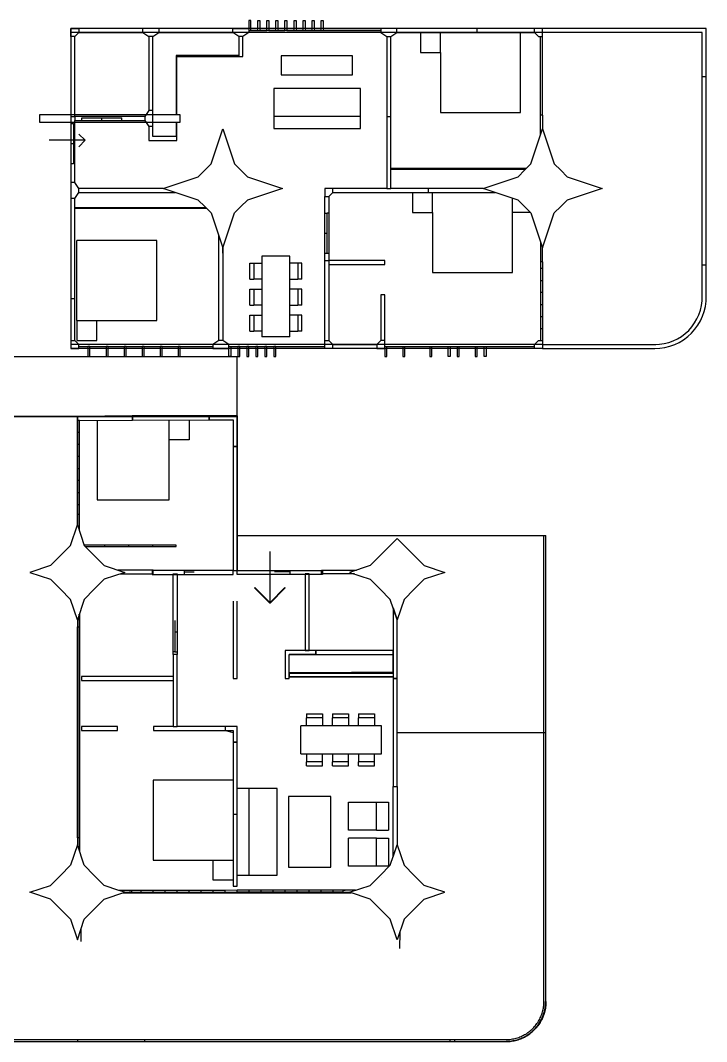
# Model space of a CAD drawing. Header units: metres. Extents: x -79796 to 428529, y -36333 to 94467.
# Drawn here: x 355863 to 373027, y -14862 to 10671 of the extents above; entities that cross this region are included whole.
import ezdxf

# ---------------------------------------------------------------- set-up
doc = ezdxf.new("R2010")
doc.units = ezdxf.units.M
for name, color, linetype in [('Default', 7, 'Continuous'), ('Make2D$Visible$ClippingPlaneIntersections$Default', 7, 'Continuous'), ('Make2D$Visible$Curves$Default', 7, 'Continuous')]:
    doc.layers.add(name, color=color, linetype=linetype)
for name, color, linetype, true_color in [('floors', 3, 'Continuous', 0x00ff00), ('Make2D$Visible$ClippingPlaneIntersections$columns', 1, 'Continuous', 0xff0000), ('Make2D$Visible$ClippingPlaneIntersections$glasses', 4, 'Continuous', 0x00ffff), ('Make2D$Visible$Curves$balconies', 2, 'Continuous', 0xffff00), ('Make2D$Visible$Curves$columns', 1, 'Continuous', 0xff0000), ('Make2D$Visible$Curves$floors', 3, 'Continuous', 0x00ff00), ('Make2D$Visible$Curves$glasses', 4, 'Continuous', 0x00ffff), ('slabs', 5, 'Continuous', 0x0000ff)]:
    doc.layers.add(name, color=color, linetype=linetype, true_color=true_color)

# ---------------------------------------------------------------- blocks, each defined once
blk = doc.blocks.new('SLABE NEW 2-flat-5')
at = {"color": 0, "linetype": 'ByBlock', "lineweight": -2}
for p, q in [((1514154, 956840), (1511326, 956840)), ((1514154, 956940), (1511350, 956940)), ((1514154, 956940), (1525954, 956940)), ((1514154, 956840), (1525954, 956840)), ((1510061, 954856), (1510161, 954856)), ((1510061, 950153), (1510161, 950153))]:
    blk.add_line(p, q, dxfattribs=at)
for radius in [1277, 1177]:
    blk.add_arc((1511338, 955663), radius, 89.4442, 181.3146, dxfattribs=at)
at = {"layer": 'slabs'}
for points in [[(1525954, 948940), (1525954, 956940)], [(1510161, 956125), (1510161, 956124)], [(1510161, 956124), (1510161, 956124)], [(1510061, 955633), (1510061, 948940)], [(1510161, 955691), (1510161, 949040)], [(1510061, 948940), (1525954, 948940)], [(1510161, 949040), (1525954, 949040)]]:
    blk.add_lwpolyline(points, dxfattribs=at)
blk = doc.blocks.new('3B6P-flat-11')
at = {"color": 0, "linetype": 'Continuous', "lineweight": -2}
for q in [(1525754, 951904), (1526501, 951733), (1525752, 951586)]:
    blk.add_line((1525600, 951733), q, dxfattribs=at)
at = {"layer": 'Make2D$Visible$ClippingPlaneIntersections$columns'}
for p, q in [((1514154, 954429), (1513862, 953555)), ((1514446, 953555), (1514154, 954429)), ((1522154, 954429), (1521863, 953555)), ((1522446, 953555), (1522154, 954429)), ((1513862, 953555), (1513701, 953393)), ((1514446, 953555), (1514607, 953393)), ((1521863, 953555), (1521701, 953393)), ((1522446, 953555), (1522607, 953393)), ((1512664, 952940), (1513539, 953231)), ((1513539, 953231), (1513701, 953393)), ((1514769, 953231), (1514607, 953393)), ((1514769, 953231), (1515644, 952940)), ((1520665, 952940), (1521539, 953231)), ((1521539, 953231), (1521701, 953393)), ((1522769, 953231), (1522607, 953393)), ((1522769, 953231), (1523644, 952940)), ((1513539, 952648), (1512664, 952940)), ((1515644, 952940), (1514769, 952648)), ((1521539, 952648), (1520665, 952940)), ((1523644, 952940), (1522769, 952648)), ((1513539, 952648), (1513701, 952487)), ((1514769, 952648), (1514607, 952487)), ((1521539, 952648), (1521701, 952487)), ((1522769, 952648), (1522607, 952487)), ((1513862, 952325), (1513701, 952487)), ((1514446, 952325), (1514607, 952487)), ((1521863, 952325), (1521701, 952487)), ((1522446, 952325), (1522607, 952487)), ((1514154, 951450), (1513862, 952325)), ((1514446, 952325), (1514154, 951450)), ((1522154, 951450), (1521863, 952325)), ((1522446, 952325), (1522154, 951450))]:
    blk.add_line(p, q, dxfattribs=at)
at = {"layer": 'Make2D$Visible$ClippingPlaneIntersections$Default'}
for p, q in [((1515567, 957140), (1515617, 957140)), ((1515567, 956890), (1515567, 957140)), ((1515617, 957140), (1515617, 956890)), ((1515793, 957140), (1515793, 956890)), ((1515843, 957140), (1515793, 957140)), ((1515843, 956890), (1515843, 957140)), ((1516245, 957140), (1516245, 956890)), ((1516295, 957140), (1516245, 957140)), ((1516295, 956890), (1516295, 957140)), ((1516471, 957140), (1516521, 957140)), ((1516471, 956890), (1516471, 957140)), ((1516521, 957140), (1516521, 956890)), ((1516924, 957140), (1516924, 956890)), ((1516974, 957140), (1516924, 957140)), ((1516974, 956890), (1516974, 957140)), ((1517602, 957140), (1517602, 956890)), ((1517652, 957140), (1517602, 957140)), ((1517652, 956890), (1517652, 957140)), ((1518054, 957140), (1518054, 956890)), ((1518104, 957140), (1518054, 957140)), ((1518104, 956940), (1518104, 957140)), ((1520824, 957140), (1520824, 956890)), ((1520874, 957140), (1520824, 957140)), ((1520874, 956890), (1520874, 957140)), ((1521050, 957140), (1521050, 956890)), ((1521100, 957140), (1521050, 957140)), ((1521100, 956890), (1521100, 957140)), ((1521276, 957140), (1521276, 956890)), ((1521326, 957140), (1521276, 957140)), ((1521326, 956890), (1521326, 957140)), ((1521502, 957140), (1521502, 956890)), ((1521552, 957140), (1521502, 957140)), ((1521552, 956890), (1521552, 957140)), ((1521728, 957140), (1521728, 956890)), ((1521778, 957140), (1521728, 957140)), ((1521778, 956890), (1521778, 957140)), ((1521954, 957140), (1522004, 957140)), ((1521954, 956890), (1521954, 957140)), ((1522004, 957140), (1522004, 956940)), ((1523217, 957140), (1523217, 956890)), ((1523267, 957140), (1523217, 957140)), ((1523267, 956890), (1523267, 957140)), ((1523669, 957140), (1523669, 956890)), ((1523719, 957140), (1523669, 957140)), ((1523719, 956890), (1523719, 957140)), ((1524121, 957140), (1524121, 956890)), ((1524171, 957140), (1524121, 957140)), ((1524171, 956890), (1524171, 957140)), ((1524573, 957140), (1524573, 956890)), ((1524623, 957140), (1524573, 957140)), ((1524623, 956890), (1524623, 957140)), ((1525026, 957140), (1525026, 956890)), ((1525076, 957140), (1525026, 957140)), ((1525076, 956890), (1525076, 957140)), ((1525478, 957140), (1525478, 956890)), ((1525528, 957140), (1525478, 957140)), ((1525528, 956890), (1525528, 957140)), ((1514154, 956940), (1514354, 956940)), ((1514154, 956740), (1514154, 956940)), ((1514254, 956740), (1514154, 956740)), ((1514354, 956840), (1514254, 956740)), ((1514354, 956940), (1514354, 956840)), ((1518104, 956940), (1518104, 956740)), ((1518304, 956940), (1518104, 956940)), ((1518104, 956740), (1518104, 955602)), ((1518104, 956740), (1518204, 956740)), ((1518204, 956740), (1518304, 956840)), ((1518204, 955602), (1518204, 956740)), ((1518304, 956940), (1519404, 956940)), ((1518304, 956940), (1518304, 956940)), ((1518304, 956840), (1518304, 956940)), ((1519404, 956840), (1518304, 956840)), ((1519404, 956940), (1519404, 956840)), ((1519404, 956940), (1519604, 956940)), ((1519504, 956740), (1519404, 956840)), ((1519504, 954740), (1519504, 956740)), ((1519604, 956740), (1519504, 956740)), ((1519604, 956940), (1519604, 956740)), ((1519604, 956740), (1519604, 954740)), ((1520824, 956890), (1520874, 956890)), ((1521050, 956890), (1521100, 956890)), ((1521276, 956890), (1521326, 956890)), ((1521502, 956890), (1521552, 956890)), ((1521728, 956890), (1521778, 956890)), ((1522004, 956890), (1521954, 956890)), ((1522004, 956940), (1522004, 956840)), ((1522404, 956940), (1522004, 956940)), ((1522004, 956840), (1522154, 956740)), ((1522154, 954429), (1522155, 956740)), ((1522154, 956740), (1522155, 956740)), ((1522155, 956740), (1522254, 956740)), ((1522155, 956740), (1522254, 956740)), ((1522254, 956740), (1522404, 956840)), ((1522254, 956740), (1522254, 954129)), ((1522404, 956840), (1522404, 956940)), ((1523217, 956890), (1523267, 956890)), ((1523669, 956890), (1523719, 956890)), ((1524121, 956890), (1524171, 956890)), ((1524573, 956890), (1524623, 956890)), ((1525026, 956890), (1525076, 956890)), ((1525478, 956890), (1525528, 956890)), ((1525954, 956940), (1525754, 956940)), ((1525754, 956940), (1525754, 956840)), ((1525754, 956840), (1525854, 956740)), ((1525854, 956740), (1525854, 955690)), ((1525954, 956740), (1525854, 956740)), ((1525954, 956740), (1525954, 956940)), ((1525954, 955690), (1525954, 956740)), ((1518104, 955602), (1518204, 955602)), ((1525854, 955690), (1525854, 953190)), ((1525954, 955690), (1525854, 955690)), ((1525954, 953190), (1525954, 955690)), ((1518104, 954840), (1518104, 954740)), ((1519504, 954840), (1518104, 954840)), ((1518104, 954740), (1519504, 954740)), ((1519504, 953140), (1519504, 954740)), ((1519604, 954740), (1519504, 954740)), ((1519604, 954740), (1519604, 953140)), ((1522559, 953441), (1522914, 953441)), ((1522914, 953421), (1522579, 953421)), ((1522914, 953441), (1522914, 953421)), ((1522914, 953441), (1523522, 953441)), ((1523522, 953421), (1522914, 953421)), ((1523522, 953441), (1524105, 953441)), ((1524105, 953421), (1523522, 953421)), ((1524105, 953441), (1524688, 953441)), ((1524105, 953441), (1524105, 953421)), ((1524688, 953421), (1524105, 953421)), ((1524688, 953441), (1525270, 953441)), ((1524688, 953441), (1524688, 953421)), ((1525270, 953421), (1524688, 953421)), ((1525270, 953441), (1525853, 953441)), ((1525270, 953441), (1525270, 953421)), ((1525853, 953421), (1525270, 953421)), ((1525854, 953190), (1525754, 953040)), ((1525854, 953190), (1525954, 953190)), ((1525954, 952790), (1525954, 953190)), ((1517005, 953040), (1515344, 953040)), ((1515644, 952940), (1517005, 952940)), ((1517005, 953040), (1517005, 952940)), ((1519404, 953040), (1517005, 953040)), ((1517005, 952940), (1517954, 952940)), ((1517954, 952940), (1517954, 951140)), ((1518054, 952940), (1517954, 952940)), ((1518054, 951140), (1518054, 952940)), ((1518054, 952940), (1519404, 952940)), ((1519504, 953140), (1519404, 953040)), ((1519404, 953040), (1519404, 952940)), ((1519404, 952940), (1519604, 952940)), ((1519604, 953140), (1519504, 953140)), ((1519604, 952940), (1519604, 953140)), ((1525754, 953040), (1523344, 953040)), ((1523643, 952940), (1525754, 952940)), ((1525754, 953040), (1525754, 952940)), ((1525754, 952940), (1525854, 952790)), ((1525854, 952790), (1525954, 952790)), ((1525854, 952790), (1525854, 951240)), ((1525954, 951140), (1525954, 952790)), ((1514561, 952440), (1514915, 952440)), ((1514915, 952460), (1514581, 952460)), ((1514915, 952460), (1514915, 952440)), ((1515523, 952460), (1514915, 952460)), ((1514915, 952440), (1515523, 952440)), ((1515523, 952460), (1515523, 952440)), ((1516131, 952460), (1515523, 952460)), ((1515523, 952440), (1516131, 952440)), ((1516131, 952460), (1516131, 952440)), ((1516739, 952460), (1516131, 952460)), ((1516131, 952440), (1516739, 952440)), ((1516739, 952460), (1516739, 952440)), ((1517346, 952460), (1516739, 952460)), ((1516739, 952440), (1517346, 952440)), ((1517346, 952460), (1517346, 952440)), ((1517954, 952460), (1517346, 952460)), ((1517346, 952440), (1517954, 952440)), ((1523304, 951740), (1523304, 951640)), ((1524004, 951740), (1523304, 951740)), ((1523304, 951640), (1523904, 951640)), ((1523904, 951640), (1523904, 951390)), ((1524004, 951390), (1524004, 951740)), ((1523904, 951390), (1524004, 951390)), ((1523904, 951390), (1523904, 950990)), ((1524104, 951240), (1524004, 951390)), ((1517954, 951140), (1517954, 949140)), ((1518054, 951140), (1517954, 951140)), ((1518054, 949140), (1518054, 951140)), ((1523228, 951291), (1526730, 951291)), ((1523228, 951089), (1523228, 951291)), ((1524004, 950990), (1524104, 951140)), ((1525854, 951240), (1524104, 951240)), ((1524104, 951140), (1524104, 951240)), ((1524104, 951140), (1525854, 951140)), ((1525854, 951140), (1525854, 951240)), ((1525854, 951140), (1525854, 949140)), ((1525954, 951140), (1525854, 951140)), ((1525954, 949140), (1525954, 951140)), ((1526730, 951291), (1526730, 951089)), ((1526730, 951089), (1523228, 951089)), ((1523904, 950990), (1524004, 950990)), ((1523904, 950990), (1523904, 949140)), ((1524004, 949140), (1524004, 950990)), ((1521654, 949640), (1521654, 949140)), ((1521754, 949640), (1521654, 949640)), ((1521754, 949140), (1521754, 949640)), ((1514254, 949140), (1514154, 949140)), ((1514154, 949140), (1514154, 948940)), ((1514354, 949040), (1514254, 949140)), ((1517954, 949140), (1517804, 949040)), ((1518054, 949140), (1517954, 949140)), ((1518204, 949040), (1518054, 949140)), ((1521504, 949040), (1521654, 949140)), ((1521654, 949140), (1521754, 949140)), ((1521754, 949140), (1521904, 949040)), ((1523904, 949140), (1523754, 949040)), ((1523904, 949140), (1524004, 949140)), ((1524154, 949040), (1524004, 949140)), ((1525754, 949040), (1525854, 949140)), ((1525854, 949140), (1525954, 949140)), ((1525954, 949140), (1525954, 948940)), ((1514154, 948940), (1514354, 948940)), ((1514354, 949040), (1514354, 948940)), ((1515804, 949040), (1514354, 949040)), ((1514354, 948940), (1515804, 948940)), ((1515804, 948940), (1515804, 949040)), ((1517804, 949040), (1515804, 949040)), ((1515804, 948940), (1517804, 948940)), ((1517804, 949040), (1517804, 948940)), ((1517804, 948940), (1518204, 948940)), ((1518204, 948940), (1518204, 949040)), ((1519645, 948740), (1519645, 948990)), ((1519695, 948990), (1519695, 948740)), ((1519871, 948740), (1519871, 948990)), ((1519921, 948990), (1519921, 948740)), ((1520097, 948740), (1520097, 948990)), ((1520147, 948990), (1520147, 948740)), ((1520323, 948740), (1520323, 948990)), ((1520373, 948990), (1520373, 948740)), ((1520550, 948740), (1520550, 948990)), ((1520550, 948990), (1520600, 948990)), ((1520600, 948990), (1520600, 948740)), ((1520776, 948740), (1520776, 948990)), ((1520826, 948990), (1520826, 948740)), ((1521002, 948740), (1521002, 948990)), ((1521002, 948990), (1521052, 948990)), ((1521052, 948990), (1521052, 948740)), ((1521228, 948740), (1521228, 948990)), ((1521278, 948990), (1521278, 948740)), ((1521454, 948990), (1521454, 948740)), ((1521504, 948940), (1521504, 949040)), ((1521504, 948740), (1521504, 948940)), ((1521904, 948940), (1521504, 948940)), ((1523754, 949040), (1521904, 949040)), ((1521904, 949040), (1521904, 948940)), ((1521904, 948940), (1523754, 948940)), ((1523754, 948940), (1523754, 949040)), ((1523754, 948940), (1524154, 948940)), ((1524154, 949040), (1524154, 948940)), ((1525754, 949040), (1524154, 949040)), ((1524154, 948940), (1525754, 948940)), ((1525754, 948940), (1525754, 949040)), ((1525954, 948940), (1525754, 948940)), ((1519695, 948740), (1519645, 948740)), ((1519921, 948740), (1519871, 948740)), ((1520147, 948740), (1520097, 948740)), ((1520373, 948740), (1520323, 948740)), ((1520600, 948740), (1520550, 948740)), ((1520826, 948740), (1520776, 948740)), ((1521052, 948740), (1521002, 948740)), ((1521278, 948740), (1521228, 948740)), ((1521454, 948740), (1521504, 948740))]:
    blk.add_line(p, q, dxfattribs=at)
at = {"layer": 'Make2D$Visible$ClippingPlaneIntersections$glasses'}
for p, q in [((1514154, 956440), (1514154, 956740)), ((1514204, 956440), (1514204, 956740)), ((1518104, 956890), (1514354, 956890)), ((1514354, 956890), (1514354, 956840)), ((1514354, 956840), (1518104, 956840)), ((1520824, 956890), (1519604, 956890)), ((1519604, 956840), (1522004, 956840)), ((1521050, 956890), (1520874, 956890)), ((1521276, 956890), (1521100, 956890)), ((1521502, 956890), (1521326, 956890)), ((1521728, 956890), (1521552, 956890)), ((1521954, 956890), (1521778, 956890)), ((1523217, 956890), (1522404, 956890)), ((1522404, 956840), (1525754, 956840)), ((1523669, 956890), (1523267, 956890)), ((1524121, 956890), (1523719, 956890)), ((1524573, 956890), (1524171, 956890)), ((1525026, 956890), (1524623, 956890)), ((1525478, 956890), (1525076, 956890)), ((1525754, 956890), (1525528, 956890)), ((1514154, 956152), (1514154, 956440)), ((1514204, 956152), (1514204, 956440)), ((1514154, 955840), (1514154, 956152)), ((1514204, 955840), (1514204, 956152)), ((1514154, 955540), (1514154, 955840)), ((1514204, 955540), (1514204, 955840)), ((1514154, 955240), (1514154, 955540)), ((1514204, 955240), (1514204, 955540)), ((1514154, 954940), (1514154, 955240)), ((1514204, 954940), (1514204, 955240)), ((1514154, 954775), (1514154, 954940)), ((1514204, 954775), (1514204, 954940)), ((1514154, 954775), (1514204, 954775)), ((1514154, 954775), (1514154, 954429)), ((1514204, 954279), (1514204, 954775)), ((1514154, 951105), (1514154, 951450)), ((1514204, 951600), (1514204, 951105)), ((1514154, 951105), (1514154, 950940)), ((1514154, 951105), (1514204, 951105)), ((1514154, 950940), (1514154, 950640)), ((1514204, 951105), (1514204, 950940)), ((1514204, 950940), (1514204, 950640)), ((1514154, 950640), (1514154, 950340)), ((1514204, 950640), (1514204, 950340)), ((1514154, 950340), (1514154, 950040)), ((1514204, 950340), (1514204, 950040)), ((1514154, 950040), (1514154, 949727)), ((1514204, 950040), (1514204, 949727)), ((1514154, 949727), (1514154, 949440)), ((1514204, 949727), (1514204, 949440)), ((1514154, 949440), (1514154, 949140)), ((1514204, 949440), (1514204, 949140)), ((1518204, 949040), (1521504, 949040)), ((1520550, 948990), (1518204, 948990)), ((1521002, 948990), (1520600, 948990)), ((1521504, 948990), (1521052, 948990))]:
    blk.add_line(p, q, dxfattribs=at)
at = {"layer": 'Make2D$Visible$Curves$balconies'}
for p, q in [((1515617, 956940), (1515793, 956940)), ((1516521, 956940), (1516924, 956940)), ((1517602, 956940), (1517602, 956940)), ((1517652, 956940), (1518054, 956940)), ((1519404, 956940), (1519404, 956940)), ((1521100, 956940), (1521276, 956940)), ((1521552, 956940), (1521728, 956940)), ((1521778, 956940), (1521954, 956940)), ((1522004, 956940), (1523217, 956940))]:
    blk.add_line(p, q, dxfattribs=at)
at = {"layer": 'Make2D$Visible$Curves$Default'}
for p, q in [((1525304, 956740), (1525304, 956240)), ((1525804, 956740), (1525304, 956740)), ((1525804, 956240), (1525804, 956740)), ((1520179, 956507), (1520179, 956107)), ((1520179, 956507), (1520279, 956507)), ((1520479, 956507), (1520279, 956507)), ((1520279, 956107), (1520279, 956507)), ((1520479, 956648), (1520479, 954631)), ((1520479, 956648), (1521179, 956648)), ((1521179, 954631), (1521179, 956648)), ((1521179, 956507), (1521379, 956507)), ((1521479, 956507), (1521379, 956507)), ((1521379, 956107), (1521379, 956507)), ((1521479, 956507), (1521479, 956107)), ((1525804, 956240), (1523804, 956240)), ((1523804, 956240), (1523804, 954240)), ((1525804, 956240), (1525804, 954240)), ((1520179, 956107), (1520279, 956107)), ((1520279, 956107), (1520479, 956107)), ((1521379, 956107), (1521179, 956107)), ((1521479, 956107), (1521379, 956107)), ((1520179, 955857), (1520179, 955457)), ((1520179, 955857), (1520279, 955857)), ((1520479, 955857), (1520279, 955857)), ((1520279, 955457), (1520279, 955857)), ((1521179, 955857), (1521379, 955857)), ((1521479, 955857), (1521379, 955857)), ((1521379, 955457), (1521379, 955857)), ((1521479, 955857), (1521479, 955457)), ((1520179, 955457), (1520279, 955457)), ((1520279, 955457), (1520479, 955457)), ((1521379, 955457), (1521179, 955457)), ((1521479, 955457), (1521379, 955457)), ((1520179, 955207), (1520179, 954807)), ((1520179, 955207), (1520279, 955207)), ((1520479, 955207), (1520279, 955207)), ((1520279, 954807), (1520279, 955207)), ((1521179, 955207), (1521379, 955207)), ((1521479, 955207), (1521379, 955207)), ((1521379, 954807), (1521379, 955207)), ((1521479, 955207), (1521479, 954807)), ((1514905, 955040), (1514905, 953186)), ((1516905, 955040), (1514905, 955040)), ((1516905, 953540), (1516905, 955040)), ((1520179, 954807), (1520279, 954807)), ((1520279, 954807), (1520479, 954807)), ((1521379, 954807), (1521179, 954807)), ((1521479, 954807), (1521379, 954807)), ((1519542, 954563), (1519504, 954563)), ((1519604, 954563), (1519542, 954563)), ((1519542, 954563), (1519542, 954063)), ((1520479, 954631), (1521179, 954631)), ((1522154, 954562), (1522154, 954562)), ((1522154, 954562), (1522154, 954429)), ((1523804, 954240), (1525804, 954240)), ((1519604, 954063), (1519542, 954063)), ((1519542, 954063), (1519542, 953563)), ((1514461, 953540), (1514905, 953540)), ((1516905, 953540), (1516905, 953040)), ((1517405, 953540), (1516905, 953540)), ((1517405, 953040), (1517405, 953540)), ((1519504, 953563), (1519542, 953563)), ((1519604, 953563), (1519542, 953563)), ((1524105, 953441), (1524105, 953421)), ((1524688, 953441), (1524688, 953421)), ((1525270, 953441), (1525270, 953421)), ((1525854, 952317), (1525892, 952317)), ((1525954, 952317), (1525892, 952317)), ((1525892, 951817), (1525892, 952317)), ((1523304, 951640), (1523304, 951291)), ((1523324, 951291), (1523324, 951640)), ((1525954, 951817), (1525892, 951817)), ((1525892, 951317), (1525892, 951817)), ((1518714, 951440), (1518714, 951140)), ((1520874, 951440), (1518714, 951440)), ((1520874, 951140), (1520874, 951440)), ((1518714, 951140), (1519514, 951140)), ((1518714, 951140), (1518714, 950440)), ((1519514, 951140), (1520874, 951140)), ((1520874, 950440), (1520874, 951140)), ((1524677, 951240), (1524677, 951177)), ((1525177, 951177), (1524677, 951177)), ((1525177, 951240), (1525177, 951177)), ((1525677, 951177), (1525177, 951177)), ((1525677, 951240), (1525677, 951177)), ((1525954, 951317), (1525892, 951317)), ((1514709, 951040), (1514709, 949040)), ((1516709, 951040), (1514709, 951040)), ((1516709, 949540), (1516709, 951040)), ((1523304, 951089), (1523304, 950630)), ((1523324, 949620), (1523324, 951089)), ((1523304, 950630), (1523304, 950125)), ((1523324, 950630), (1523304, 950630)), ((1518714, 950440), (1519514, 950440)), ((1519514, 950440), (1520874, 950440)), ((1518914, 950103), (1518914, 949629)), ((1520694, 950103), (1518914, 950103)), ((1520694, 949629), (1520694, 950103)), ((1523304, 950125), (1523304, 949620)), ((1523324, 950125), (1523304, 950125)), ((1518914, 949629), (1519514, 949629)), ((1519514, 949629), (1520694, 949629)), ((1522271, 949640), (1521754, 949640)), ((1521754, 949620), (1523324, 949620)), ((1522788, 949640), (1522271, 949640)), ((1523304, 949640), (1522788, 949640)), ((1516709, 949540), (1516709, 949040)), ((1517209, 949540), (1516709, 949540)), ((1517209, 949040), (1517209, 949540))]:
    blk.add_line(p, q, dxfattribs=at)
at = {"layer": 'Make2D$Visible$Curves$floors'}
for p, q in [((1514354, 956940), (1515567, 956940)), ((1515843, 956940), (1516245, 956940)), ((1516295, 956940), (1516471, 956940)), ((1516974, 956940), (1517602, 956940)), ((1519604, 956940), (1520824, 956940)), ((1520874, 956940), (1521050, 956940)), ((1521326, 956940), (1521502, 956940)), ((1521552, 956940), (1521552, 956940)), ((1523267, 956940), (1523669, 956940)), ((1523719, 956940), (1524121, 956940)), ((1524171, 956940), (1524573, 956940)), ((1524623, 956940), (1525026, 956940)), ((1525076, 956940), (1525478, 956940)), ((1525528, 956940), (1525754, 956940)), ((1519645, 948940), (1518204, 948940)), ((1519871, 948940), (1519695, 948940)), ((1520097, 948940), (1519921, 948940)), ((1520323, 948940), (1520147, 948940)), ((1520550, 948940), (1520373, 948940)), ((1520776, 948940), (1520600, 948940)), ((1521002, 948940), (1520826, 948940)), ((1521228, 948940), (1521052, 948940)), ((1521454, 948940), (1521278, 948940))]:
    blk.add_line(p, q, dxfattribs=at)
at = {"layer": 'Make2D$Visible$Curves$glasses'}
for p, q in [((1514204, 956440), (1514154, 956440)), ((1514204, 956140), (1514154, 956140)), ((1514204, 955840), (1514154, 955840)), ((1514154, 955540), (1514204, 955540)), ((1514204, 955240), (1514154, 955240)), ((1514154, 954940), (1514204, 954940))]:
    blk.add_line(p, q, dxfattribs=at)
blk = doc.blocks.new('SLAB NEW 1-flat-5')
at = {"color": 0, "linetype": 'ByBlock', "lineweight": -2}
for p, q in [((1486340, 964473), (1486340, 964523)), ((1497098, 964473), (1497098, 964523)), ((1483886, 960792), (1483835, 960792)), ((1496756, 960792), (1499471, 960792)), ((1483886, 959110), (1483835, 959110)), ((1499480, 956794), (1495617, 956792)), ((1491567, 952791), (1491567, 949069)), ((1483886, 951476), (1483835, 951476)), ((1483835, 951346), (1483886, 951346))]:
    blk.add_line(p, q, dxfattribs=at)
for points in [[(1483835, 963523), (1483836, 950035)], [(1483886, 963523), (1483886, 950035)]]:
    blk.add_lwpolyline(points, dxfattribs=at)
at = {"layer": 'Default'}
for points in [[(1483835, 963523), (1483836, 963558), (1483838, 963593), (1483841, 963628), (1483845, 963663), (1483851, 963697), (1483857, 963731), (1483865, 963765), (1483874, 963799), (1483884, 963832), (1483896, 963865), (1483908, 963898), (1483922, 963930), (1483937, 963962), (1483952, 963993), (1483969, 964023), (1483987, 964053), (1484006, 964083), (1484026, 964111), (1484047, 964139), (1484069, 964166), (1484092, 964193), (1484116, 964218), (1484141, 964243), (1484166, 964267), (1484193, 964289), (1484220, 964311), (1484248, 964332), (1484276, 964352), (1484306, 964371), (1484335, 964389), (1484366, 964406), (1484397, 964422), (1484429, 964437), (1484461, 964451), (1484493, 964463), (1484526, 964474), (1484560, 964485), (1484594, 964494), (1484628, 964502), (1484662, 964508), (1484696, 964514), (1484731, 964518), (1484766, 964521), (1484801, 964523), (1484835, 964523)], [(1483886, 963523), (1483886, 963557), (1483888, 963590), (1483891, 963623), (1483895, 963656), (1483900, 963688), (1483907, 963721), (1483914, 963753), (1483923, 963785), (1483932, 963817), (1483943, 963848), (1483955, 963879), (1483968, 963910), (1483982, 963940), (1483997, 963969), (1484013, 963998), (1484030, 964027), (1484048, 964054), (1484067, 964082), (1484087, 964108), (1484108, 964134), (1484130, 964159), (1484152, 964183), (1484176, 964206), (1484200, 964229), (1484225, 964251), (1484251, 964272), (1484277, 964292), (1484304, 964311), (1484332, 964329), (1484361, 964346), (1484390, 964362), (1484419, 964377), (1484449, 964391), (1484480, 964404), (1484511, 964416), (1484542, 964426), (1484574, 964436), (1484606, 964445), (1484638, 964452), (1484671, 964459), (1484703, 964464), (1484736, 964468), (1484769, 964471), (1484802, 964472), (1484836, 964473)]]:
    blk.add_lwpolyline(points, dxfattribs=at)
at = {"layer": 'slabs'}
for points in [[(1499467, 964523), (1484835, 964523)], [(1499467, 964473), (1484835, 964473)], [(1499467, 956792), (1499467, 964523)], [(1496486, 956792), (1496486, 949070)], [(1483835, 950069), (1483836, 950035), (1483838, 950001), (1483841, 949967), (1483845, 949933), (1483850, 949899), (1483856, 949866), (1483864, 949833), (1483872, 949800), (1483882, 949767), (1483893, 949734), (1483905, 949702), (1483918, 949671), (1483932, 949640), (1483947, 949609), (1483964, 949579), (1483981, 949550), (1483999, 949521), (1484018, 949493), (1484038, 949465), (1484060, 949438), (1484082, 949412), (1484104, 949387), (1484128, 949362), (1484153, 949338), (1484178, 949316), (1484204, 949294), (1484231, 949272), (1484259, 949252), (1484287, 949233), (1484316, 949215), (1484345, 949198), (1484375, 949181), (1484406, 949166), (1484437, 949152), (1484468, 949139), (1484500, 949127), (1484533, 949116), (1484566, 949106), (1484599, 949098), (1484632, 949090), (1484665, 949084), (1484699, 949079), (1484733, 949075), (1484767, 949072), (1484801, 949070), (1484835, 949069)], [(1483886, 950070), (1483886, 950037), (1483888, 950005), (1483891, 949972), (1483895, 949940), (1483900, 949908), (1483906, 949876), (1483913, 949844), (1483921, 949813), (1483930, 949782), (1483941, 949751), (1483952, 949721), (1483964, 949691), (1483978, 949661), (1483992, 949632), (1484008, 949604), (1484024, 949576), (1484041, 949549), (1484060, 949522), (1484079, 949496), (1484099, 949470), (1484120, 949445), (1484141, 949421), (1484164, 949398), (1484187, 949375), (1484211, 949354), (1484236, 949333), (1484262, 949313), (1484288, 949294), (1484315, 949275), (1484342, 949258), (1484370, 949242), (1484398, 949226), (1484427, 949212), (1484457, 949198), (1484487, 949186), (1484517, 949175), (1484548, 949164), (1484579, 949155), (1484611, 949147), (1484642, 949140), (1484674, 949134), (1484706, 949129), (1484738, 949125), (1484771, 949122), (1484803, 949120), (1484836, 949120)], [(1484835, 949120), (1496486, 949120)], [(1484835, 949069), (1496486, 949070)]]:
    blk.add_lwpolyline(points, dxfattribs=at)
blk = doc.blocks.new('3B4P NEW-flat-5')
at = {"color": 0, "linetype": 'ByBlock', "lineweight": -2}
for p, q in [((1499471, 961027), (1499480, 956794)), ((1483836, 960706), (1483835, 960706)), ((1486635, 960706), (1486336, 960706)), ((1483836, 952757), (1483835, 952757)), ((1486571, 952727), (1486162, 952732))]:
    blk.add_line(p, q, dxfattribs=at)
at = {"color": 0, "linetype": 'Continuous', "lineweight": -2}
for p, q in [((1495179, 956357), (1494800, 955978)), ((1494807, 955971), (1495186, 956350)), ((1495186, 956350), (1495179, 956357)), ((1494800, 955978), (1494807, 955971)), ((1494800, 955971), (1494807, 955978)), ((1495179, 955591), (1494800, 955971)), ((1496083, 955979), (1494803, 955979)), ((1494803, 955979), (1494803, 955969)), ((1496083, 955974), (1494803, 955974)), ((1494803, 955969), (1496083, 955969)), ((1494807, 955978), (1495186, 955598)), ((1495000, 956164), (1494986, 956164)), ((1494993, 956157), (1494993, 956171)), ((1495443, 955969), (1495443, 955979)), ((1496083, 955969), (1496083, 955979)), ((1494986, 955784), (1495000, 955784)), ((1494993, 955777), (1494993, 955791)), ((1495186, 955598), (1495179, 955591))]:
    blk.add_line(p, q, dxfattribs=at)
at = {"color": 0, "linetype": 'ByBlock', "lineweight": -2}
blk.add_lwpolyline([(1487554, 959642), (1487554, 953941)], dxfattribs=at)
at = {"layer": 'floors'}
blk.add_lwpolyline([(1497519, 956793), (1498665, 956793)], dxfattribs=at)
blk.add_lwpolyline([(1497519, 956793), (1498665, 956793)], dxfattribs=at)
at = {"layer": 'Make2D$Visible$ClippingPlaneIntersections$columns'}
for p, q in [((1487395, 961467), (1487567, 961982)), ((1487567, 961982), (1487739, 961467)), ((1495567, 961982), (1495395, 961467)), ((1495739, 961467), (1495567, 961982)), ((1487395, 961467), (1487144, 961215)), ((1487739, 961467), (1487990, 961215)), ((1495395, 961467), (1495144, 961215)), ((1495739, 961467), (1495990, 961215)), ((1486892, 960963), (1487144, 961215)), ((1488242, 960963), (1487990, 961215)), ((1494892, 960963), (1495144, 961215)), ((1496242, 960963), (1495990, 961215)), ((1486892, 960963), (1486377, 960792)), ((1488757, 960792), (1488242, 960963)), ((1494377, 960792), (1494892, 960963)), ((1496242, 960963), (1496757, 960792)), ((1486377, 960792), (1486892, 960620)), ((1486892, 960620), (1487144, 960369)), ((1488242, 960620), (1487990, 960369)), ((1488242, 960620), (1488757, 960792)), ((1494892, 960620), (1494377, 960792)), ((1494892, 960620), (1495144, 960369)), ((1496242, 960620), (1495990, 960369)), ((1496757, 960792), (1496242, 960620)), ((1487395, 960117), (1487144, 960369)), ((1487739, 960117), (1487990, 960369)), ((1495395, 960117), (1495144, 960369)), ((1495739, 960117), (1495990, 960369)), ((1487395, 960117), (1487567, 959602)), ((1487616, 959750), (1487739, 960117)), ((1495567, 959602), (1495395, 960117)), ((1495739, 960117), (1495567, 959602)), ((1487395, 953467), (1487567, 953982)), ((1487567, 953982), (1487739, 953467)), ((1495567, 953982), (1495395, 953467)), ((1495739, 953467), (1495567, 953982)), ((1487395, 953467), (1487144, 953215)), ((1487739, 953467), (1487990, 953215)), ((1495395, 953467), (1495144, 953215)), ((1495739, 953467), (1495990, 953215)), ((1486892, 952963), (1487144, 953215)), ((1488242, 952963), (1487990, 953215)), ((1494892, 952963), (1495144, 953215)), ((1495990, 953215), (1496413, 952792)), ((1486377, 952792), (1486892, 952963)), ((1488242, 952963), (1488757, 952792)), ((1494377, 952792), (1494892, 952963)), ((1486892, 952620), (1486377, 952792)), ((1488757, 952792), (1488242, 952620)), ((1494892, 952620), (1494377, 952792)), ((1496413, 952792), (1495990, 952369)), ((1486892, 952620), (1487144, 952369)), ((1488242, 952620), (1487990, 952369)), ((1494892, 952620), (1495144, 952369)), ((1487395, 952117), (1487144, 952369)), ((1487739, 952117), (1487990, 952369)), ((1495395, 952117), (1495144, 952369)), ((1495739, 952117), (1495990, 952369)), ((1487395, 952117), (1487567, 951602)), ((1487567, 951602), (1487739, 952117)), ((1495567, 951602), (1495395, 952117)), ((1495739, 952117), (1495567, 951602))]:
    blk.add_line(p, q, dxfattribs=at)
at = {"layer": 'Make2D$Visible$ClippingPlaneIntersections$Default'}
for p, q in [((1488607, 960742), (1488930, 960742)), ((1488930, 960792), (1488757, 960792)), ((1488930, 960742), (1488930, 960792)), ((1491617, 960691), (1491617, 959790)), ((1491717, 960691), (1491617, 960691)), ((1491717, 959790), (1491717, 960691)), ((1492867, 960690), (1492867, 958392)), ((1492967, 960690), (1492867, 960690)), ((1492967, 958392), (1492967, 960690)), ((1494204, 960792), (1494204, 960742)), ((1494377, 960792), (1494204, 960792)), ((1494204, 960742), (1494525, 960743)), ((1496217, 960596), (1496217, 960116)), ((1496247, 960116), (1496247, 960622)), ((1499367, 960792), (1499373, 959415)), ((1499467, 960792), (1499367, 960792)), ((1499473, 959415), (1499467, 960792)), ((1496217, 960116), (1496217, 959516)), ((1496247, 960116), (1496217, 960116)), ((1496247, 959516), (1496247, 960116)), ((1491617, 959790), (1491717, 959790)), ((1487567, 959602), (1487616, 959750)), ((1487567, 959602), (1487567, 959429)), ((1487616, 959429), (1487616, 959750)), ((1495527, 959721), (1495529, 958899)), ((1495625, 958899), (1495625, 959778)), ((1487567, 959429), (1487616, 959429)), ((1496217, 959516), (1496217, 958916)), ((1496247, 959516), (1496217, 959516)), ((1496247, 958916), (1496247, 959516)), ((1499373, 959415), (1499473, 959415)), ((1499473, 959415), (1499373, 959415)), ((1499373, 959415), (1499380, 957492)), ((1499480, 957492), (1499473, 959415)), ((1491717, 958889), (1491617, 958889)), ((1491617, 958889), (1491617, 957089)), ((1491717, 958392), (1491717, 958889)), ((1495517, 958923), (1495517, 956892)), ((1495617, 958923), (1495517, 958923)), ((1495529, 958899), (1495625, 958899)), ((1495617, 956892), (1495617, 958923)), ((1496217, 958916), (1496217, 958316)), ((1496247, 958916), (1496217, 958916)), ((1496247, 958316), (1496247, 958916)), ((1493517, 958392), (1491717, 958392)), ((1491717, 958392), (1491717, 958292)), ((1491717, 957089), (1491717, 958292)), ((1491717, 958292), (1493517, 958292)), ((1493517, 958392), (1495529, 958392)), ((1493517, 958292), (1493517, 958392)), ((1495529, 958292), (1493517, 958292)), ((1495529, 958392), (1495529, 958292)), ((1496217, 958316), (1496247, 958316)), ((1499380, 957492), (1499380, 956892)), ((1499480, 957492), (1499380, 957492)), ((1499380, 957492), (1499480, 957492)), ((1499480, 956794), (1499480, 957492)), ((1491617, 957089), (1491562, 956892)), ((1491617, 957089), (1491717, 957089)), ((1491717, 956794), (1491717, 957089)), ((1489517, 956892), (1487717, 956892)), ((1487717, 956892), (1487717, 956792)), ((1487717, 956792), (1489517, 956792)), ((1489517, 956792), (1489517, 956892)), ((1491318, 956892), (1489517, 956892)), ((1489517, 956792), (1491318, 956792)), ((1491317, 956893), (1491318, 956793)), ((1491562, 956892), (1491317, 956893)), ((1491318, 956792), (1491318, 956892)), ((1491318, 956793), (1491717, 956794)), ((1494848, 956892), (1492917, 956892)), ((1492917, 956892), (1492917, 956792)), ((1492917, 956792), (1494848, 956792)), ((1495517, 956892), (1495617, 956892)), ((1495517, 956792), (1495617, 956792)), ((1495517, 954661), (1495517, 956792)), ((1498711, 956892), (1495617, 956892)), ((1495617, 956892), (1495617, 956792)), ((1495617, 956792), (1498711, 956792)), ((1495617, 956792), (1495617, 956792)), ((1495617, 956792), (1495617, 954661)), ((1498711, 956892), (1498711, 956792)), ((1499380, 956892), (1498711, 956892)), ((1498711, 956792), (1498711, 956892)), ((1498711, 956792), (1499480, 956794)), ((1493615, 955592), (1492917, 955592)), ((1492917, 955592), (1492917, 955492)), ((1492917, 955492), (1493517, 955492)), ((1493047, 955492), (1493047, 954972)), ((1493067, 955492), (1493067, 953932)), ((1493517, 955492), (1493517, 954823)), ((1493517, 954823), (1493517, 955492)), ((1493617, 954823), (1493615, 955592)), ((1493047, 954972), (1493047, 954452)), ((1495529, 955092), (1493617, 955092)), ((1493617, 955092), (1493617, 954992)), ((1493617, 954992), (1495529, 954992)), ((1495529, 954992), (1495529, 955092)), ((1493517, 954823), (1493617, 954823)), ((1493517, 954823), (1493517, 952892)), ((1493617, 954823), (1493517, 954823)), ((1493617, 952892), (1493617, 954823)), ((1495527, 953863), (1495529, 954685)), ((1495529, 954685), (1495625, 954685)), ((1495625, 954685), (1495625, 953806)), ((1493047, 954452), (1493047, 953932)), ((1493047, 954452), (1493067, 954452)), ((1495617, 954661), (1495517, 954661)), ((1487617, 954155), (1487567, 954155)), ((1487567, 954155), (1487567, 954092)), ((1487567, 954092), (1487567, 953982)), ((1487617, 953832), (1487617, 954155)), ((1493047, 953932), (1493047, 953412)), ((1493047, 953932), (1493067, 953932)), ((1493067, 953412), (1493067, 953932)), ((1493047, 953412), (1493067, 953412)), ((1493047, 953412), (1493047, 952892)), ((1493067, 952892), (1493067, 953412)), ((1494677, 952892), (1492917, 952892)), ((1492917, 952892), (1492917, 952791)), ((1492917, 952791), (1494378, 952792)), ((1493067, 952892), (1493517, 952892)), ((1493517, 952892), (1493617, 952892)), ((1493517, 952892), (1493517, 952892)), ((1494677, 952892), (1494378, 952792))]:
    blk.add_line(p, q, dxfattribs=at)
at = {"layer": 'Make2D$Visible$ClippingPlaneIntersections$glasses'}
for p, q in [((1488930, 960792), (1489167, 960792)), ((1488930, 960792), (1488930, 960792)), ((1488930, 960742), (1488930, 960742)), ((1488930, 960742), (1489167, 960742)), ((1489167, 960792), (1489467, 960792)), ((1489167, 960742), (1489467, 960742)), ((1489467, 960792), (1489767, 960792)), ((1489467, 960742), (1489767, 960742)), ((1489767, 960792), (1490067, 960792)), ((1489767, 960742), (1490067, 960742)), ((1490067, 960792), (1490367, 960792)), ((1490067, 960742), (1490367, 960742)), ((1490367, 960792), (1490667, 960792)), ((1490367, 960742), (1490667, 960742)), ((1490667, 960792), (1490967, 960792)), ((1490667, 960742), (1490967, 960742)), ((1490967, 960792), (1491267, 960792)), ((1490967, 960742), (1491267, 960742)), ((1491267, 960792), (1491567, 960792)), ((1491267, 960742), (1491567, 960742)), ((1491567, 960792), (1491867, 960792)), ((1491567, 960742), (1491867, 960742)), ((1491867, 960792), (1492167, 960792)), ((1491867, 960742), (1492167, 960742)), ((1492167, 960792), (1492467, 960792)), ((1492167, 960742), (1492467, 960742)), ((1492467, 960792), (1492767, 960792)), ((1492467, 960742), (1492767, 960742)), ((1492767, 960792), (1493067, 960792)), ((1492767, 960742), (1493067, 960742)), ((1493067, 960792), (1493367, 960792)), ((1493067, 960742), (1493367, 960742)), ((1493367, 960792), (1493667, 960792)), ((1493367, 960742), (1493667, 960742)), ((1493667, 960792), (1493967, 960792)), ((1493667, 960742), (1493967, 960742)), ((1493967, 960792), (1494204, 960792)), ((1493967, 960742), (1494204, 960742)), ((1494204, 960792), (1494204, 960792)), ((1494204, 960742), (1494204, 960742)), ((1496607, 960742), (1497010, 960742)), ((1497010, 960792), (1496757, 960792)), ((1497010, 960792), (1497267, 960792)), ((1497010, 960742), (1497010, 960792)), ((1497010, 960742), (1497267, 960742)), ((1497267, 960792), (1497567, 960792)), ((1497267, 960742), (1497567, 960742)), ((1497567, 960792), (1497867, 960792)), ((1497567, 960742), (1497867, 960742)), ((1497867, 960792), (1498167, 960792)), ((1497867, 960742), (1498167, 960742)), ((1498167, 960792), (1498467, 960792)), ((1498167, 960742), (1498467, 960742)), ((1498467, 960792), (1498779, 960792)), ((1498467, 960742), (1498779, 960742)), ((1498779, 960792), (1499067, 960792)), ((1498779, 960742), (1499067, 960742)), ((1499067, 960792), (1499367, 960792)), ((1499067, 960742), (1499367, 960742)), ((1499367, 960742), (1499367, 960792)), ((1487566, 959192), (1487566, 959429)), ((1487567, 959429), (1487566, 959429)), ((1487616, 959429), (1487616, 959429)), ((1487616, 959192), (1487616, 959429)), ((1487566, 958892), (1487566, 959192)), ((1487616, 958892), (1487616, 959192)), ((1487566, 958592), (1487566, 958892)), ((1487616, 958592), (1487616, 958892)), ((1487566, 958292), (1487566, 958592)), ((1487616, 958292), (1487616, 958592)), ((1487566, 957992), (1487566, 958292)), ((1487616, 957992), (1487616, 958292)), ((1487566, 957692), (1487566, 957992)), ((1487616, 957692), (1487616, 957992)), ((1487566, 957392), (1487566, 957692)), ((1487616, 957392), (1487616, 957692)), ((1487566, 957092), (1487566, 957392)), ((1487616, 957092), (1487616, 957392)), ((1487567, 956792), (1487566, 957092)), ((1487617, 956792), (1487616, 957092)), ((1487567, 956492), (1487567, 956792)), ((1487617, 956492), (1487617, 956792)), ((1487567, 956192), (1487567, 956492)), ((1487617, 956192), (1487617, 956492)), ((1487567, 955892), (1487567, 956192)), ((1487617, 955892), (1487617, 956192)), ((1487567, 955592), (1487567, 955892)), ((1487617, 955592), (1487617, 955892)), ((1487567, 955292), (1487567, 955592)), ((1487617, 955292), (1487617, 955592)), ((1487567, 954992), (1487567, 955292)), ((1487617, 954992), (1487617, 955292)), ((1487567, 954692), (1487567, 954992)), ((1487617, 954692), (1487617, 954992)), ((1487567, 954392), (1487567, 954692)), ((1487617, 954392), (1487617, 954692)), ((1487567, 954155), (1487567, 954392)), ((1487617, 954155), (1487617, 954392)), ((1487567, 954155), (1487567, 954155)), ((1487617, 954155), (1487617, 954155)), ((1488457, 952892), (1488756, 952792)), ((1488457, 952892), (1490217, 952892)), ((1490217, 952791), (1488756, 952792)), ((1490217, 952892), (1490217, 952791)), ((1490217, 952892), (1490217, 952791)), ((1492917, 952892), (1490217, 952892)), ((1490217, 952791), (1492917, 952791)), ((1492917, 952792), (1492917, 952892))]:
    blk.add_line(p, q, dxfattribs=at)
at = {"layer": 'Make2D$Visible$Curves$balconies'}
for p, q in [((1499401, 960792), (1499016, 960792)), ((1499467, 960792), (1499467, 960792)), ((1487567, 957143), (1487567, 956792)), ((1487567, 956792), (1487567, 956440))]:
    blk.add_line(p, q, dxfattribs=at)
at = {"layer": 'Make2D$Visible$Curves$columns'}
blk.add_line((1487947, 953172), (1487947, 953172), dxfattribs=at)
at = {"layer": 'Make2D$Visible$Curves$Default'}
for p, q in [((1494204, 960742), (1488930, 960742)), ((1499367, 960792), (1499367, 960792)), ((1499480, 959423), (1499467, 960792)), ((1499369, 960294), (1497380, 960294)), ((1497380, 960294), (1497380, 958494)), ((1499373, 959415), (1499373, 959415)), ((1499380, 959415), (1499380, 959415)), ((1499480, 959423), (1499473, 959415)), ((1499480, 957492), (1499480, 959423)), ((1488369, 958892), (1488369, 957392)), ((1490369, 958892), (1488369, 958892)), ((1490369, 956892), (1490369, 958892)), ((1493584, 958354), (1493584, 958392)), ((1493584, 958354), (1493584, 958292)), ((1494084, 958354), (1493584, 958354)), ((1494084, 958354), (1494084, 958292)), ((1494361, 958354), (1494084, 958354)), ((1497380, 958494), (1499376, 958494)), ((1498880, 957994), (1498880, 958494)), ((1495517, 958113), (1495580, 958113)), ((1495580, 958113), (1495580, 957870)), ((1495580, 958113), (1495617, 958113)), ((1499378, 957994), (1498880, 957994)), ((1487869, 957392), (1488369, 957392)), ((1487869, 956892), (1487869, 957392)), ((1488369, 957392), (1488369, 956892)), ((1491617, 957089), (1491617, 956892)), ((1488369, 956892), (1487869, 956892)), ((1487999, 956792), (1487999, 956492)), ((1490369, 956892), (1488369, 956892)), ((1490159, 956492), (1490159, 956792)), ((1491562, 956892), (1491317, 956893)), ((1491617, 956892), (1491562, 956892)), ((1498711, 956792), (1498711, 956892)), ((1498711, 956892), (1498711, 956892)), ((1498711, 956792), (1498711, 956792)), ((1487999, 956492), (1488799, 956492)), ((1487999, 956492), (1487999, 955792)), ((1488799, 956492), (1490159, 956492)), ((1490159, 955792), (1490159, 956492)), ((1487999, 955792), (1488799, 955792)), ((1488799, 955792), (1490159, 955792)), ((1495580, 955470), (1495580, 955864)), ((1488199, 955511), (1488199, 954455)), ((1489959, 955511), (1488199, 955511)), ((1489959, 954455), (1489959, 955511)), ((1492947, 954972), (1492947, 955492)), ((1492967, 955492), (1492967, 955492)), ((1492967, 955492), (1492967, 953932)), ((1493067, 955492), (1492967, 955492)), ((1495517, 955470), (1495580, 955470)), ((1495580, 955470), (1495617, 955470)), ((1491033, 955200), (1491033, 953183)), ((1491033, 955200), (1491733, 955200)), ((1491733, 953183), (1491733, 955200)), ((1490733, 955059), (1490733, 954659)), ((1490733, 955059), (1490833, 955059)), ((1491033, 955059), (1490833, 955059)), ((1490833, 954659), (1490833, 955059)), ((1491733, 955059), (1491933, 955059)), ((1492033, 955059), (1491933, 955059)), ((1491933, 954659), (1491933, 955059)), ((1492033, 955059), (1492033, 954659)), ((1492947, 954452), (1492947, 954972)), ((1488199, 954455), (1488799, 954455)), ((1488799, 954455), (1489959, 954455)), ((1490733, 954659), (1490833, 954659)), ((1490833, 954659), (1491033, 954659)), ((1491933, 954659), (1491733, 954659)), ((1492033, 954659), (1491933, 954659)), ((1492967, 954452), (1492947, 954452)), ((1492947, 953932), (1492947, 954452)), ((1490733, 954409), (1490733, 954009)), ((1490733, 954409), (1490833, 954409)), ((1490833, 954009), (1490833, 954409)), ((1491033, 954409), (1490833, 954409)), ((1491733, 954409), (1491933, 954409)), ((1492033, 954409), (1491933, 954409)), ((1491933, 954009), (1491933, 954409)), ((1492033, 954409), (1492033, 954009)), ((1488224, 954008), (1488924, 954008)), ((1488224, 953308), (1488224, 954008)), ((1488924, 953308), (1488924, 954008)), ((1489124, 953308), (1489124, 954008)), ((1489124, 954008), (1489824, 954008)), ((1489824, 954008), (1489824, 953308)), ((1490733, 954009), (1490833, 954009)), ((1490833, 954009), (1491033, 954009)), ((1491933, 954009), (1491733, 954009)), ((1492033, 954009), (1491933, 954009)), ((1492947, 953412), (1492947, 953932)), ((1492967, 953932), (1492947, 953932)), ((1492967, 953932), (1492967, 953412)), ((1490733, 953759), (1490733, 953359)), ((1490733, 953759), (1490833, 953759)), ((1490833, 953359), (1490833, 953759)), ((1491033, 953759), (1490833, 953759)), ((1491733, 953759), (1491933, 953759)), ((1492033, 953759), (1491933, 953759)), ((1491933, 953359), (1491933, 953759)), ((1492033, 953759), (1492033, 953359)), ((1492967, 953412), (1492947, 953412)), ((1492947, 952892), (1492947, 953412)), ((1492967, 953412), (1492967, 952892)), ((1488224, 953308), (1488924, 953308)), ((1488224, 953008), (1488224, 953308)), ((1488924, 953308), (1488924, 953232)), ((1488924, 953232), (1488924, 953008)), ((1489124, 953308), (1489824, 953308)), ((1489124, 953308), (1489124, 953232)), ((1489124, 953232), (1489124, 953008)), ((1489824, 953308), (1489824, 953008)), ((1490733, 953359), (1490833, 953359)), ((1490833, 953359), (1491033, 953359)), ((1491033, 953183), (1491733, 953183)), ((1491933, 953359), (1491733, 953359)), ((1492033, 953359), (1491933, 953359)), ((1488924, 953008), (1488224, 953008)), ((1489824, 953008), (1489124, 953008)), ((1493517, 952892), (1493617, 952892)), ((1493517, 952892), (1493517, 952892)), ((1493617, 952892), (1493617, 952892)), ((1494677, 952892), (1494677, 952892))]:
    blk.add_line(p, q, dxfattribs=at)
at = {"layer": 'Make2D$Visible$Curves$floors'}
for p, q in [((1494204, 960792), (1488930, 960792)), ((1499401, 960792), (1496756, 960792)), ((1499467, 960792), (1499467, 960792)), ((1487567, 959429), (1487567, 954155)), ((1499471, 959415), (1499471, 959415)), ((1498711, 956793), (1498711, 956793)), ((1494007, 952792), (1494379, 952791))]:
    blk.add_line(p, q, dxfattribs=at)
at = {"layer": 'Make2D$Visible$Curves$glasses'}
for p, q in [((1488867, 960742), (1488607, 960742)), ((1488867, 960792), (1488756, 960792)), ((1488930, 960792), (1488867, 960792)), ((1488867, 960792), (1488867, 960792)), ((1488930, 960742), (1488867, 960742)), ((1488867, 960742), (1488867, 960742)), ((1494267, 960792), (1494204, 960792)), ((1494267, 960742), (1494204, 960742)), ((1494379, 960792), (1494267, 960792)), ((1494267, 960792), (1494267, 960792)), ((1494525, 960742), (1494267, 960742)), ((1494267, 960742), (1494267, 960742)), ((1497267, 960792), (1497267, 960742)), ((1497567, 960792), (1497567, 960742)), ((1497867, 960742), (1497867, 960792)), ((1498167, 960792), (1498167, 960742)), ((1498467, 960742), (1498467, 960792)), ((1498767, 960742), (1498767, 960792)), ((1499067, 960742), (1499067, 960792)), ((1487567, 959492), (1487566, 959492)), ((1487566, 959492), (1487566, 959429)), ((1487616, 959492), (1487616, 959429)), ((1487616, 959492), (1487616, 959492)), ((1487566, 959192), (1487616, 959192)), ((1487566, 958892), (1487616, 958892)), ((1487566, 958592), (1487616, 958592)), ((1487566, 958292), (1487616, 958292)), ((1487566, 957992), (1487616, 957992)), ((1487566, 957692), (1487616, 957692)), ((1487566, 957392), (1487616, 957392)), ((1487566, 957092), (1487616, 957092)), ((1487567, 956792), (1487617, 956792)), ((1487567, 956492), (1487617, 956492)), ((1487567, 956192), (1487617, 956192)), ((1487567, 955892), (1487617, 955892)), ((1487567, 955592), (1487617, 955592)), ((1487567, 955292), (1487617, 955292)), ((1487567, 954992), (1487617, 954992)), ((1487567, 954692), (1487617, 954692)), ((1487567, 954392), (1487617, 954392)), ((1487567, 954155), (1487567, 954092)), ((1487567, 954092), (1487567, 954092)), ((1487617, 954155), (1487617, 954092)), ((1487617, 954092), (1487617, 954092))]:
    blk.add_line(p, q, dxfattribs=at)
at = {"layer": 'slabs'}
for points in [[(1496486, 956792), (1499480, 956794)], [(1499467, 956792), (1496486, 956792)], [(1499467, 956792), (1496486, 956792)]]:
    blk.add_lwpolyline(points, dxfattribs=at)

msp = doc.modelspace()

# ---------------------------------------------------------------- linework, layer by layer
for p, q in [((342885, 2271), (361285, 2271)), ((361285, 770), (361285, 2271)), ((342885, 770), (361285, 771)), ((342885, 769), (361287, 770))]:
    msp.add_line(p, q)
at = {"layer": 'slabs'}
for points in [[(368001, -14862), (368025, -14862), (368050, -14861), (368074, -14859), (368099, -14857), (368123, -14854), (368147, -14851), (368172, -14847), (368196, -14843), (368220, -14837), (368244, -14832), (368267, -14826), (368291, -14819), (368314, -14811), (368337, -14803), (368360, -14795), (368383, -14786), (368406, -14776), (368428, -14766), (368450, -14755), (368472, -14744), (368494, -14732), (368515, -14719), (368536, -14707), (368556, -14693), (368576, -14679), (368596, -14665), (368616, -14650), (368635, -14635), (368654, -14619), (368672, -14603), (368690, -14586), (368708, -14569), (368725, -14551), (368742, -14533), (368758, -14515), (368774, -14496), (368789, -14477), (368804, -14457), (368818, -14438), (368832, -14417), (368845, -14397), (368858, -14376), (368871, -14355), (368882, -14333), (368894, -14312), (368904, -14289), (368915, -14267), (368924, -14244), (368934, -14222), (368942, -14199), (368950, -14176), (368957, -14152), (368964, -14129), (368971, -14105), (368976, -14081), (368981, -14057), (368986, -14033), (368990, -14009), (368993, -13984), (368996, -13960), (368998, -13936), (369000, -13911), (369000, -13886), (369001, -13862)], [(369010, -13862), (369009, -13896), (369007, -13930), (369004, -13964), (369000, -13998), (368995, -14032), (368989, -14065), (368981, -14099), (368973, -14132), (368963, -14164), (368952, -14197), (368940, -14229), (368927, -14260), (368913, -14291), (368898, -14322), (368881, -14352), (368864, -14382), (368846, -14410), (368827, -14439), (368806, -14466), (368785, -14493), (368763, -14519), (368740, -14545), (368717, -14569), (368692, -14593), (368667, -14616), (368641, -14638), (368614, -14659), (368586, -14679), (368558, -14698), (368529, -14716), (368500, -14734), (368470, -14750), (368439, -14765), (368408, -14779), (368376, -14792), (368345, -14804), (368312, -14815), (368279, -14825), (368246, -14834), (368213, -14841), (368180, -14847), (368146, -14853), (368112, -14857), (368078, -14860), (368044, -14861), (368010, -14862)], [(369010, -13862), (369009, -13896), (369007, -13930), (369004, -13964), (369000, -13998), (368995, -14032), (368989, -14065), (368981, -14099), (368973, -14132), (368963, -14164), (368952, -14197), (368940, -14229), (368927, -14260), (368913, -14291), (368898, -14322), (368881, -14352), (368864, -14382), (368846, -14410), (368827, -14439), (368806, -14466), (368785, -14493), (368763, -14519), (368740, -14545), (368717, -14569), (368692, -14593), (368667, -14616), (368641, -14638), (368614, -14659), (368586, -14679), (368558, -14698), (368529, -14716), (368500, -14734), (368470, -14750), (368439, -14765), (368408, -14779), (368376, -14792), (368345, -14804), (368312, -14815), (368279, -14825), (368246, -14834), (368213, -14841), (368180, -14847), (368146, -14853), (368112, -14857), (368078, -14860), (368044, -14861), (368010, -14862)], [(354556, -14862), (368010, -14862)]]:
    msp.add_lwpolyline(points, dxfattribs=at)

# ---------------------------------------------------------------- block references
for name, p, rotation in [('3B6P-flat-11', (1883080, 959411), 180), ('SLABE NEW 2-flat-5', (1883080, 959411), 180), ('SLAB NEW 1-flat-5', (1318079, -1498697), 90), ('3B4P NEW-flat-5', (1318079, -1498697), 90)]:
    msp.add_blockref(name, p, dxfattribs=dict(rotation=rotation))

doc.saveas('drawing.dxf')
